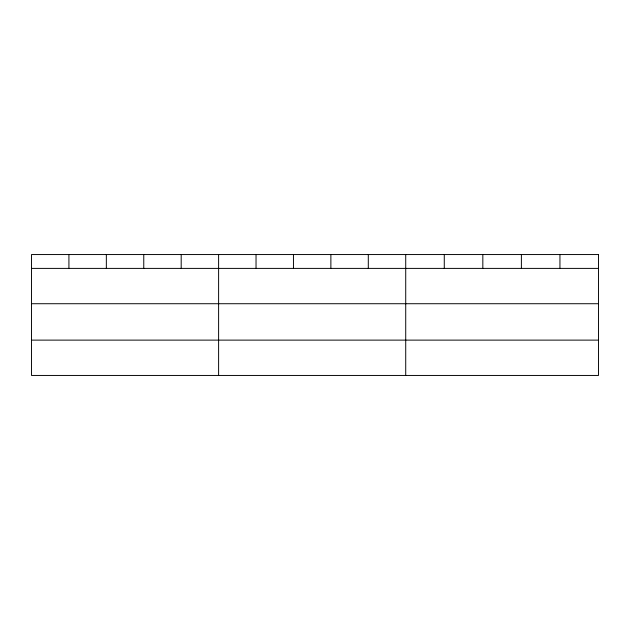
<?xml version="1.0" encoding="UTF-8"?>
<svg xmlns="http://www.w3.org/2000/svg" width="630" height="630" viewBox="0 0 630 630"><rect width="100%" height="100%" fill="white"/><g stroke="black" fill="none" stroke-linecap="round" stroke-linejoin="round"><path stroke-width="0.94" d="M31.5 268.396L598.5 268.396M31.5 303.723L598.5 303.723M31.5 340.121L598.5 340.121M559.944 254.552L559.944 268.396M521.388 254.552L521.388 268.396M482.832 254.552L482.832 268.396M444.276 254.552L444.276 268.396M405.72 254.552L405.72 375.448M368.298 254.552L368.298 268.396M330.876 254.552L330.876 268.396M293.454 254.552L293.454 268.396M256.032 254.552L256.032 268.396M218.61 254.552L218.61 375.448M181.188 254.552L181.188 268.396M143.766 254.552L143.766 268.396M106.344 254.552L106.344 268.396M68.922 254.552L68.922 268.396M598.5 254.552L31.5 254.552L31.5 375.448L598.5 375.448L598.5 254.552"/></g></svg>
